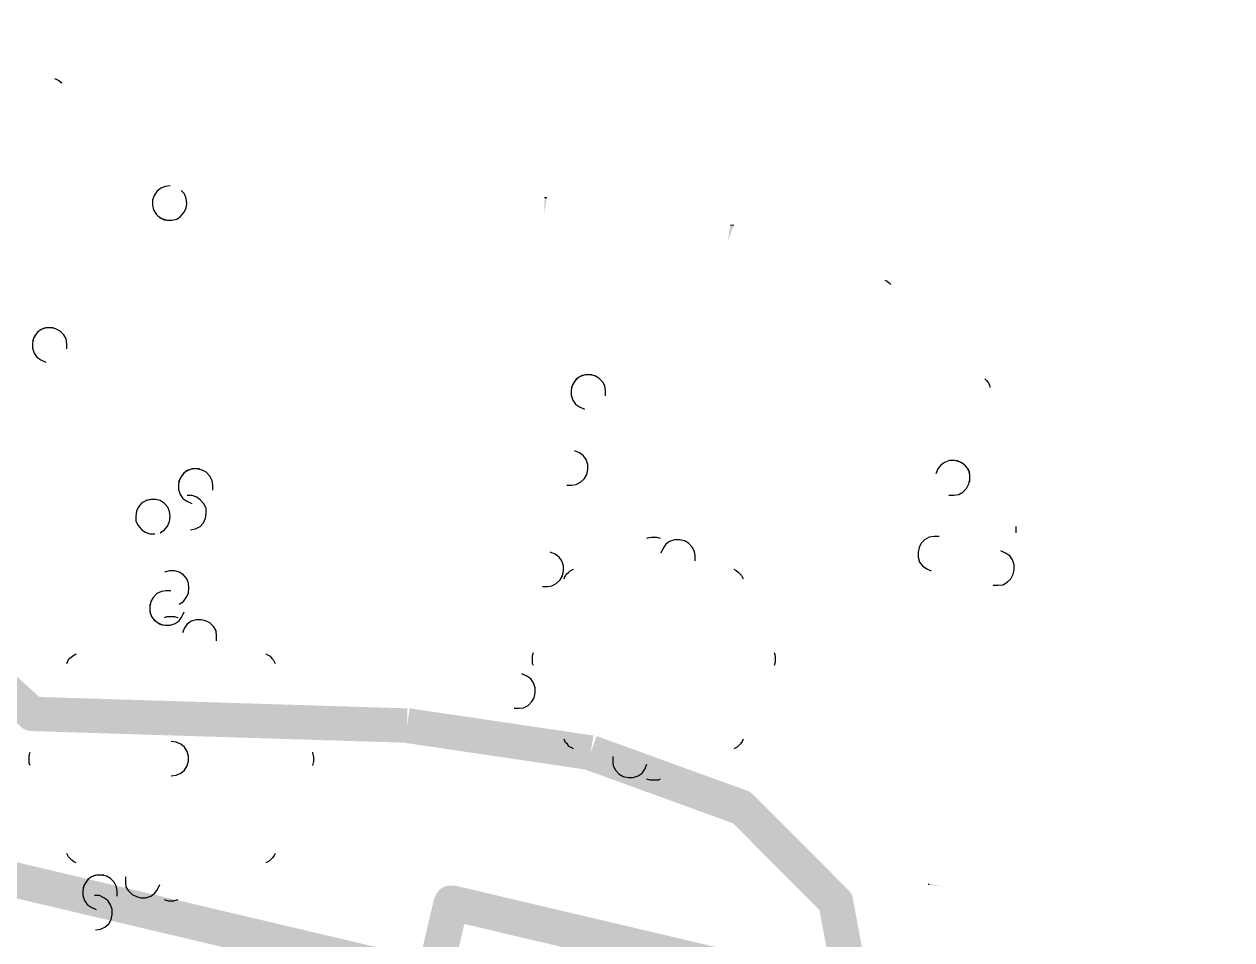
# Model space of a CAD drawing. Header units: millimetres. Extents: x -185079 to -2648, y 85916 to 249201.
# Drawn here: x -52794.72 to -52765.78, y 133894.03 to 133915.96 of the extents above; entities that cross this region are included whole.
import ezdxf

# ---------------------------------------------------------------- set-up
doc = ezdxf.new("R2010")
doc.units = ezdxf.units.MM
doc.linetypes.add('DASHDOT', pattern=[25.4, 12.7, -6.35, 0, -6.35])
doc.layers.get('0').update_dxf_attribs({"color": 255, "linetype": 'DASHDOT'})
doc.layers.add('1', color=4, linetype='Continuous')

msp = doc.modelspace()

# ---------------------------------------------------------------- hatches: boundary and pattern name
at = {"extrusion": (-0.004685415688226611, -0.01745240643729066, 0.9998367168639968)}
for points in [[(-85714.57953280701, 115651.3497566386), (-85714.5837086004, 115651.7748043808), (-85714.58788439378, 115652.199852123), (-85710.74948716976, 115652.2682152864), (-85710.74550129804, 115651.8438748557), (-85710.74132550464, 115651.4188271135)], [(-85710.93508236365, 115651.4767557018), (-85710.74550129804, 115651.8438748557), (-85710.55573031076, 115652.2102866981), (-85707.12327476343, 115650.4664902869), (-85707.31285582905, 115650.099371133), (-85707.50243689466, 115649.7322519791)], [(-85710.74550129804, 115651.8438748557), (-85710.74948716976, 115652.2682152864), (-85710.69172355713, 115652.2564264291), (-85710.6339599445, 115652.2446375719), (-85710.55573031076, 115652.2102866981)], [(-85707.31285582905, 115650.099371133), (-85707.4066702701, 115650.4995915132), (-85707.5185434661, 115650.455902675), (-85707.61014056264, 115650.3903591317), (-85707.67926767138, 115650.2891421203), (-85707.71951297382, 115650.1820306802), (-85707.72675056856, 115650.0564831249), (-85707.69579333856, 115649.9411913391), (-85707.64279148186, 115649.8454683412), (-85707.55088748886, 115649.7601910344), (-85707.45398630048, 115649.7043129238), (-85707.33756184198, 115649.6802178194), (-85707.21885146636, 115649.6984434412)], [(-85707.31285582905, 115650.099371133), (-85707.50243689466, 115649.7322519791), (-85707.3953254546, 115649.6920066766), (-85707.26977789935, 115649.6847690819), (-85707.15448611355, 115649.7157263119), (-85707.04603150736, 115649.7721467584), (-85706.97419312036, 115649.8604422399), (-85706.92121620967, 115649.9709722698), (-85706.89782841687, 115650.0872068066), (-85706.91263544881, 115650.193185574), (-85706.95632428706, 115650.30505877), (-85707.02547634182, 115650.4100947864), (-85707.12327476343, 115650.4664902869)], [(-85707.21885146636, 115649.6984434412), (-85707.31285582905, 115650.099371133), (-85707.4066702701, 115650.4995915132), (-85698.66710406929, 115652.5581130955), (-85698.5730997066, 115652.1571854037), (-85698.47980265546, 115651.7560677902)], [(-85698.53072908847, 115651.7423934309), (-85698.5730997066, 115652.1571854037), (-85698.6161776363, 115652.5717874548), (-85694.19729198485, 115653.084934015), (-85694.15421405515, 115652.6703319639), (-85694.11184343701, 115652.2555399912)], [(-85694.1923589879, 115652.2475701389), (-85694.15421405515, 115652.6703319639), (-85694.11677643398, 115653.0929038673), (-85690.28123051785, 115652.7623898165), (-85690.31866813904, 115652.3398179132), (-85690.35610576022, 115651.9172460098)], [(-85690.52510671428, 115651.981821856), (-85690.31866813904, 115652.3398179132), (-85690.11293687536, 115652.6976240486), (-85687.35139055269, 115651.1027860404), (-85687.55712181637, 115650.7449799049), (-85687.76356039161, 115650.3869838478)], [(-85690.31866813904, 115652.3398179132), (-85690.28123051785, 115652.7623898165), (-85690.22327698357, 115652.7498936477), (-85690.16138746956, 115652.7255631039), (-85690.11293687536, 115652.6976240486)], [(-85709.20923187594, 115646.0716231059), (-85708.78831003513, 115646.0883405859), (-85708.81926726513, 115646.2036323717), (-85708.86314602506, 115646.3162128793), (-85708.93870989834, 115646.3914698561), (-85709.05195120646, 115646.4573682967), (-85709.16837566494, 115646.4814634011), (-85709.27777302214, 115646.4793879774), (-85709.39306480795, 115646.4484307474), (-85709.4981008243, 115646.3792786926), (-85709.57064652289, 115646.2907932894), (-85709.61018451375, 115646.183871771), (-85709.63015371675, 115646.054905626)], [(-85709.20923187594, 115646.0716231059), (-85709.22684658914, 115646.4930623367), (-85709.34213837495, 115646.4621051067), (-85709.44057265113, 115646.4220247799), (-85709.52926854776, 115646.3428523951), (-85709.59516698837, 115646.229611087), (-85709.62197337099, 115646.1261081584), (-85709.61647935747, 115646.003979193), (-85709.58552212747, 115645.8886874072), (-85709.51618015105, 115645.7829440792), (-85709.4285919811, 115645.7109157706), (-85709.32148054104, 115645.6706704681), (-85709.19232447431, 115645.6499939536)], [(-85696.40312950693, 115646.8857121362), (-85696.3862221053, 115646.4640829838), (-85696.3686073921, 115646.0426437531), (-85709.19232447431, 115645.6499939536), (-85709.20923187594, 115646.0716231059), (-85709.22684658914, 115646.4930623367)], [(-85709.63015371675, 115646.054905626), (-85709.20923187594, 115646.0716231059), (-85708.78831003513, 115646.0883405859), (-85708.62984380117, 115641.101034927), (-85709.05076564196, 115641.084317447), (-85709.47168748277, 115641.067599967)], [(-85696.4482641797, 115648.3303022497), (-85696.02663502732, 115648.3472096514), (-85696.05759225732, 115648.4625014372), (-85696.10198840714, 115648.5741847115), (-85696.17703489053, 115648.6503389216), (-85696.2909835102, 115648.7160474405), (-85696.39377912722, 115648.7430437448), (-85696.51609801433, 115648.7382570428), (-85696.63138980012, 115648.7072998128), (-85696.73623589483, 115648.6374404465), (-85696.80897151506, 115648.5496623549), (-85696.84850950593, 115648.4427408365), (-85696.8691860205, 115648.3135847697)], [(-85696.4482641797, 115648.3303022497), (-85696.46517158132, 115648.7519314021), (-85696.58046336714, 115648.7209741721), (-85696.69214664148, 115648.6765780223), (-85696.76759353995, 115648.6017214606), (-85696.83330205889, 115648.4877728409), (-85696.86010844151, 115648.3842699123), (-85696.85532173957, 115648.2619510252), (-85696.82436450956, 115648.1466592394), (-85696.75450514324, 115648.0418131447), (-85696.66672705162, 115647.9690775244), (-85696.55980553322, 115647.9295395336), (-85696.43064946648, 115647.908863019)], [(-85687.49486924852, 115649.0304787223), (-85687.47796184689, 115648.6088495699), (-85687.46105444526, 115648.1872204176), (-85696.43064946648, 115647.908863019), (-85696.4482641797, 115648.3303022497), (-85696.46517158132, 115648.7519314021)], [(-85696.8691860205, 115648.3135847697), (-85696.4482641797, 115648.3303022497), (-85696.02663502732, 115648.3472096514), (-85695.34482773744, 115626.6379364387), (-85695.76574957825, 115626.6212189588), (-85696.18667141904, 115626.6045014788)], [(-85687.93392945781, 115650.5611469729), (-85687.55712181637, 115650.7449799049), (-85687.1810214865, 115650.9286229152), (-85685.71585303712, 115647.8724959941), (-85686.091953367, 115647.6888529837), (-85686.46805369687, 115647.5052099734)], [(-85687.55712181637, 115650.7449799049), (-85687.35139055269, 115651.1027860404), (-85687.30275003683, 115651.0741396735), (-85687.25088085282, 115651.03346901), (-85687.21084604382, 115650.9888623667), (-85687.1810214865, 115650.9286229152)], [(-85696.3862221053, 115646.4640829838), (-85696.3686073921, 115646.0426437531), (-85696.25402291786, 115646.0734110615), (-85696.1548813301, 115646.1136813099), (-85696.06618543348, 115646.1928536947), (-85696.00047691453, 115646.3068023143), (-85695.97367053191, 115646.4103052429), (-85695.97916454542, 115646.5324342084), (-85696.01012177543, 115646.6477259942), (-85696.07927383018, 115646.7527620105), (-85696.1670519218, 115646.8254976308), (-85696.2739734402, 115646.8650356216), (-85696.40312950693, 115646.8857121362)], [(-85687.47796184689, 115648.6088495699), (-85687.05704000608, 115648.6255670499), (-85687.08799723609, 115648.7408588357), (-85687.13168607435, 115648.8527320317), (-85687.20673255772, 115648.9288862418), (-85687.32068117741, 115648.9945947607), (-85687.42418410598, 115649.0214011433), (-85687.5465029931, 115649.0166144414), (-85687.6617947789, 115648.9856572114), (-85687.7666408736, 115648.9157978451), (-85687.83866918227, 115648.8282096751), (-85687.8789144847, 115648.721098235), (-85687.8988836877, 115648.59213209)], [(-85687.47796184689, 115648.6088495699), (-85687.46105444526, 115648.1872204176), (-85687.34576265945, 115648.2181776476), (-85687.23388946344, 115648.2618664858), (-85687.15792517507, 115648.3376202808), (-85687.09273404603, 115648.4506716672), (-85687.06863894165, 115648.5670961257), (-85687.07071436536, 115648.6764934829), (-85687.10186151702, 115648.7924925803), (-85687.17101357177, 115648.8975285966), (-85687.2593090533, 115648.9693669837), (-85687.36571318179, 115649.0098022077), (-85687.49486924852, 115649.0304787223)], [(-85704.95206922274, 115643.7105820185), (-85704.53114738193, 115643.7272994985), (-85704.56210461193, 115643.8425912843), (-85704.60237486038, 115643.941732872), (-85704.68154724514, 115644.0304287687), (-85704.79478855325, 115644.0963272093), (-85704.89829148183, 115644.1231335919), (-85705.02061036893, 115644.11834689), (-85705.13590215474, 115644.08738966), (-85705.24074824945, 115644.0175302936), (-85705.3127765581, 115643.9299421237), (-85705.35302186054, 115643.8228306836), (-85705.37299106353, 115643.6938645385)], [(-85704.95206922274, 115643.7105820185), (-85704.96897662437, 115644.1322111709), (-85705.08426841018, 115644.1012539409), (-85705.18340999792, 115644.0609836924), (-85705.27210589456, 115643.9818113077), (-85705.33781441349, 115643.867862688), (-85705.36462079613, 115643.7643597594), (-85705.35912678261, 115643.642230794), (-85705.32816955261, 115643.5269390082), (-85705.25901749785, 115643.4219029918), (-85705.17053209466, 115643.3493572932), (-85705.06431788784, 115643.3096293807), (-85704.9351618211, 115643.2889528661)], [(-85696.33617938159, 115644.3883820219), (-85696.3194619016, 115643.9674601811), (-85696.30255449997, 115643.5458310288), (-85704.9351618211, 115643.2889528661), (-85704.95206922274, 115643.7105820185), (-85704.96897662437, 115644.1322111709)], [(-85705.37299106353, 115643.6938645385), (-85704.95206922274, 115643.7105820185), (-85704.53114738193, 115643.7272994985), (-85704.4395099243, 115640.7285319926), (-85704.8604317651, 115640.7118145126), (-85705.2813536059, 115640.6950970326)], [(-85687.8988836877, 115648.59213209), (-85687.47796184689, 115648.6088495699), (-85687.05704000608, 115648.6255670499), (-85686.37452540464, 115626.9164837589), (-85686.79544724544, 115626.899766279), (-85687.21636908624, 115626.883048799)], [(-85705.60307155168, 115642.3535781838), (-85705.74870965895, 115642.7406415947), (-85705.89364045464, 115643.1278949272), (-85705.0859620994, 115643.4410713646), (-85704.94032399214, 115643.0540079537), (-85704.79539319644, 115642.6667546211)], [(-85704.94032399214, 115643.0540079537), (-85704.79539319644, 115642.6667546211), (-85704.68693859027, 115642.7231750676), (-85704.59824269364, 115642.8023474524), (-85704.54597309451, 115642.9126875606), (-85704.52187799013, 115643.0291120191), (-85704.5401036119, 115643.1478223947), (-85704.5710608419, 115643.2631141805), (-85704.65023322665, 115643.3518100772), (-85704.75074292652, 115643.4211271076), (-85704.85766444492, 115643.4606650984), (-85704.97067031359, 115643.4720285946), (-85705.0859620994, 115643.4410713646)], [(-85711.65009529839, 115637.3220443102), (-85711.91602238687, 115637.6487512949), (-85712.18284670856, 115637.9759756694), (-85706.01482666907, 115643.0680558909), (-85705.74870965895, 115642.7406415947), (-85705.48207525891, 115642.4141245317)], [(-85705.74870965895, 115642.7406415947), (-85705.89364045464, 115643.1278949272), (-85706.00209506082, 115643.0714744807), (-85706.09079095745, 115642.992302096), (-85706.14306055657, 115642.8819619877), (-85706.16715566095, 115642.7655375293), (-85706.14893003918, 115642.6468271536), (-85706.11797280918, 115642.5315353678), (-85706.03880042443, 115642.4428394712), (-85705.93829072456, 115642.3735224408), (-85705.83136920616, 115642.3339844499), (-85705.7183633375, 115642.3226209538), (-85705.60307155168, 115642.3535781838)], [(-85705.74870965895, 115642.7406415947), (-85705.48207525891, 115642.4141245317), (-85705.397315342, 115642.5051312915), (-85705.35707003956, 115642.6122427315), (-85705.33368224675, 115642.7284772683), (-85705.35190786852, 115642.847187644), (-85705.39559670677, 115642.95906084), (-85705.4613301717, 115643.0513652481), (-85705.56254718314, 115643.1204923568), (-85705.68168291988, 115643.1575089911), (-85705.79108027708, 115643.1554335674), (-85705.90637206289, 115643.1244763374), (-85706.01482666907, 115643.0680558909)], [(-85686.50603802816, 115647.6466722873), (-85686.091953367, 115647.6888529837), (-85685.67805862748, 115647.7317409918), (-85684.6900831706, 115639.1468137481), (-85685.10397791011, 115639.10392574), (-85685.51806257128, 115639.0617450436)], [(-85686.091953367, 115647.6888529837), (-85685.71585303712, 115647.8724959941), (-85685.69857016638, 115647.8081306413), (-85685.67805862748, 115647.7317409918)], [(-85695.18530573581, 115643.4742549184), (-85695.43869113768, 115643.8050878044), (-85695.69207653956, 115644.1359206904), (-85694.18215815171, 115645.310276049), (-85693.92896267149, 115644.9801504745), (-85693.67557726962, 115644.6493175885)], [(-85693.92896267149, 115644.9801504745), (-85694.18215815171, 115645.310276049), (-85694.13484023018, 115645.3373893281), (-85694.08662507543, 115645.3639852172), (-85694.0229670342, 115645.3810781663), (-85693.97133328962, 115645.3949424473), (-85693.8751849306, 115645.3927020479)], [(-85693.98255049073, 115644.5668915896), (-85693.92896267149, 115644.9801504745), (-85693.8751849306, 115645.3927020479), (-85691.97939811181, 115645.1328194654), (-85692.03369324263, 115644.7193706588), (-85692.08728106187, 115644.3061117738)], [(-85693.34795247995, 115645.0671526819), (-85692.92703063914, 115645.0838701619), (-85692.95798786914, 115645.1991619477), (-85692.9982581176, 115645.2983035355), (-85693.07743050235, 115645.3869994321), (-85693.19137912204, 115645.452707951), (-85693.2943646607, 115645.4804115669), (-85693.41649362615, 115645.4749175534), (-85693.53178541196, 115645.4439603234), (-85693.63682142831, 115645.3748082686), (-85693.7093671269, 115645.2863228654), (-85693.74890511777, 115645.179401347), (-85693.76887432075, 115645.0504352019)], [(-85687.4159197725, 115646.742630304), (-85687.4335344857, 115647.1640695347), (-85687.54811895995, 115647.1333022264), (-85687.65999215594, 115647.0896133881), (-85687.74526946276, 115646.9977093951), (-85687.80166496326, 115646.8999109735), (-85687.82505275607, 115646.7836764367), (-85687.82297733237, 115646.6742790795), (-85687.79202010237, 115646.5589872937), (-85687.72286804761, 115646.4539512773), (-85687.63438264442, 115646.3814055787), (-85687.51543682934, 115646.345096256), (-85687.39901237086, 115646.3210011516)], [(-85685.90965352277, 115647.2160869049), (-85685.89274612113, 115646.7944577525), (-85685.8758387195, 115646.3728286002), (-85687.39901237086, 115646.3210011516), (-85687.4159197725, 115646.742630304), (-85687.4335344857, 115647.1640695347)], [(-85696.3194619016, 115643.9674601811), (-85696.30255449997, 115643.5458310288), (-85696.18726271416, 115643.5767882588), (-85696.08812112642, 115643.6170585072), (-85695.99923530812, 115643.6955235804), (-85695.93423410076, 115643.8092822784), (-85695.90672040657, 115643.9129751287), (-85695.91221442007, 115644.0351040941), (-85695.94317165008, 115644.1503958799), (-85696.01232370484, 115644.2554318963), (-85696.10080910803, 115644.3279775949), (-85696.20792054807, 115644.3682228973), (-85696.33617938159, 115644.3883820219)], [(-85693.76887432075, 115645.0504352019), (-85693.34795247995, 115645.0671526819), (-85692.92703063914, 115645.0838701619), (-85692.7778774236, 115640.0804143049), (-85693.19879926441, 115640.0636968249), (-85693.61972110522, 115640.0469793449)], [(-85685.89274612113, 115646.7944577525), (-85685.8758387195, 115646.3728286002), (-85685.76054693368, 115646.4037858302), (-85685.6486737377, 115646.4474746684), (-85685.56339643087, 115646.5393786614), (-85685.50751832027, 115646.6362798498), (-85685.4834232159, 115646.7527043083), (-85685.4854986396, 115646.8621016655), (-85685.5164558696, 115646.9773934513), (-85685.58579784601, 115647.0831367793), (-85685.67409332754, 115647.1549751663), (-85685.79393637585, 115647.1918018789), (-85685.90965352277, 115647.2160869049)], [(-85695.43869113768, 115643.8050878044), (-85695.85124271107, 115643.8588655453), (-85695.8396437755, 115643.9173364695), (-85695.82785491827, 115643.9751000821), (-85695.7866668648, 115644.0278664994), (-85695.75872780952, 115644.0763170936), (-85695.69207653956, 115644.1359206904)], [(-85692.03369324263, 115644.7193706588), (-85691.97939811181, 115645.1328194654), (-85691.92144457753, 115645.1203232966), (-85691.86026237508, 115645.0958028311), (-85691.8111044693, 115645.0680536975), (-85691.76246395346, 115645.0394073306), (-85691.70356766816, 115644.972566139)], [(-85710.31156971569, 115636.1693887287), (-85710.57768672581, 115636.4968030249), (-85710.84380373593, 115636.8242173211), (-85705.13579322101, 115641.5311632604), (-85704.86896889932, 115641.2039388858), (-85704.60304181086, 115640.8772319012)], [(-85704.86896889932, 115641.2039388858), (-85704.60304181086, 115640.8772319012), (-85704.51757458238, 115640.9684285826), (-85704.4780365915, 115641.075350101), (-85704.45394148713, 115641.1917745595), (-85704.47216710889, 115641.3104849351), (-85704.51585594715, 115641.4223581311), (-85704.58229672366, 115641.5144726176), (-85704.68280642352, 115641.583789648), (-85704.80264947182, 115641.6206163606), (-85704.91204682902, 115641.6185409369), (-85705.02733861483, 115641.5875837069), (-85705.13579322101, 115641.5311632604)], [(-85695.2727207736, 115641.8568198998), (-85695.68546226865, 115641.9113049523), (-85696.09730653047, 115641.9652726149), (-85695.85124271107, 115643.8588655453), (-85695.43869113768, 115643.8050878044), (-85695.02594964263, 115643.7506027519)], [(-85692.36292158387, 115644.4656577886), (-85692.03369324263, 115644.7193706588), (-85691.70356766816, 115644.972566139), (-85690.52864254465, 115643.4605258164), (-85690.85876811911, 115643.2073303362), (-85691.18870377194, 115642.9534275444)], [(-85704.8604317651, 115640.7118145126), (-85704.8780464783, 115641.1332537433), (-85704.99263095255, 115641.1024864349), (-85705.09177254028, 115641.0622161865), (-85705.18046843693, 115640.9830438018), (-85705.24617695586, 115640.8690951821), (-85705.2729833385, 115640.7655922535), (-85705.26748932498, 115640.643463288), (-85705.23653209498, 115640.5281715022), (-85705.16738004022, 115640.4231354859), (-85705.0796019486, 115640.3503998656), (-85704.9726804302, 115640.3108618748), (-85704.84352436346, 115640.2901853602)], [(-85696.2318103157, 115641.3930331058), (-85696.21509283573, 115640.972111265), (-85696.19818543408, 115640.5504821127), (-85704.84352436346, 115640.2901853602), (-85704.8604317651, 115640.7118145126), (-85704.8780464783, 115641.1332537433)], [(-85704.8604317651, 115640.7118145126), (-85705.2813536059, 115640.6950970326), (-85705.2503963759, 115640.5798052468), (-85705.21012612745, 115640.4806636591), (-85705.13166105427, 115640.3917778407), (-85705.01771243458, 115640.3260693218), (-85704.91401958434, 115640.2985556276), (-85704.79259793047, 115640.3038597195), (-85704.67730614466, 115640.3348169495), (-85704.5722701283, 115640.4039690042), (-85704.49972442973, 115640.4924544074), (-85704.46018643885, 115640.5993759258), (-85704.4395099243, 115640.7285319926)], [(-85706.1675094496, 115638.4233719752), (-85706.42070492981, 115638.7534975497), (-85706.67479764327, 115639.0841405141), (-85704.85356963947, 115640.4800982683), (-85704.59947692603, 115640.1494553039), (-85704.3462814458, 115639.8193297294)], [(-85704.59947692603, 115640.1494553039), (-85704.85356963947, 115640.4800982683), (-85704.80877307453, 115640.5194257657), (-85704.74511503329, 115640.5365187148), (-85704.69348128872, 115640.5503829957), (-85704.62982324748, 115640.5674759448), (-85704.54588910678, 115640.5627141889)], [(-85704.65396197849, 115639.7367138089), (-85704.59947692603, 115640.1494553039), (-85704.54588910678, 115640.5627141889), (-85702.2831001089, 115640.2633640792), (-85702.33739523971, 115639.8499152726), (-85702.39117298061, 115639.4373636992)], [(-85703.92611680856, 115640.2483633433), (-85703.50519496777, 115640.2650808233), (-85703.53615219778, 115640.3803726091), (-85703.57984103603, 115640.4922458051), (-85703.65559483097, 115640.5682100935), (-85703.76954345066, 115640.6339186125), (-85703.88507067593, 115640.6574963269), (-85703.99446803311, 115640.6554209032), (-85704.10975981892, 115640.6244636732), (-85704.21479583529, 115640.5553116185), (-85704.28734153385, 115640.4668262153), (-85704.32687952473, 115640.3599046969), (-85704.34755603928, 115640.2307486301)], [(-85704.34755603928, 115640.2307486301), (-85703.92611680856, 115640.2483633433), (-85703.50519496777, 115640.2650808233), (-85703.30989575582, 115634.2707744796), (-85703.73081759662, 115634.2540569996), (-85704.15154951577, 115634.2366322081)], [(-85706.42070492981, 115638.7534975497), (-85706.83344642486, 115638.8079826022), (-85706.82165756763, 115638.8657462148), (-85706.81005863207, 115638.924217139), (-85706.76868065694, 115638.9762762447), (-85706.74074160165, 115639.0247268389), (-85706.67479764327, 115639.0841405141)], [(-85702.33739523971, 115639.8499152726), (-85702.2831001089, 115640.2633640792), (-85702.22514657462, 115640.2508679105), (-85702.16738296198, 115640.2390790532), (-85702.1148064664, 115640.1985983113), (-85702.06616595054, 115640.1699519445), (-85702.0074595869, 115640.1038180644)], [(-85695.68546226865, 115641.9113049523), (-85696.0146906099, 115641.6575920822), (-85696.05472541889, 115641.7021987255), (-85696.07181836797, 115641.7658567667), (-85696.0856826489, 115641.8174905113), (-85696.10277559799, 115641.8811485525), (-85696.09730653047, 115641.9652726149)], [(-85694.19314317891, 115640.6490415202), (-85694.52307883174, 115640.3951387284), (-85694.8532044062, 115640.1419432481), (-85696.0146906099, 115641.6575920822), (-85695.68546226865, 115641.9113049523), (-85695.35533669418, 115642.1645004325)], [(-85691.2713196925, 115643.2611080771), (-85690.85876811911, 115643.2073303362), (-85690.44602662408, 115643.1528452837), (-85690.70552936329, 115641.2556438418), (-85691.11808093668, 115641.3094215827), (-85691.53011512016, 115641.3640965568)], [(-85690.85876811911, 115643.2073303362), (-85690.52864254465, 115643.4605258164), (-85690.50223657713, 115643.4130179732), (-85690.47564068796, 115643.3648028185), (-85690.45835781722, 115643.3004374657), (-85690.44468345794, 115643.2495110327), (-85690.44602662408, 115643.1528452837)], [(-85706.30261787803, 115636.4215598781), (-85706.71535937308, 115636.4760449305), (-85707.12791094647, 115636.5298226714), (-85706.83344642486, 115638.8079826022), (-85706.42070492981, 115638.7534975497), (-85706.008860668, 115638.6995298871)], [(-85702.66752081418, 115639.5967197924), (-85702.33739523971, 115639.8499152726), (-85702.0074595869, 115640.1038180644), (-85700.5987178494, 115638.2829894825), (-85700.92884342387, 115638.0297940023), (-85701.25877907668, 115637.7758912105)], [(-85696.21509283573, 115640.972111265), (-85696.19818543408, 115640.5504821127), (-85696.08289364827, 115640.5814393427), (-85695.98375206054, 115640.6217095911), (-85695.89486624223, 115640.7001746643), (-85695.82986503487, 115640.8139333623), (-85695.80235134068, 115640.9176262126), (-85695.80784535418, 115641.039755178), (-85695.8388025842, 115641.1550469638), (-85695.90795463895, 115641.2600829802), (-85695.99644004214, 115641.3326286787), (-85696.1035514822, 115641.3728739812), (-85696.2318103157, 115641.3930331058)], [(-85692.57764017345, 115640.5603494058), (-85692.63141791434, 115640.1477978324), (-85692.68500573358, 115639.7345389475), (-85694.57685657263, 115639.982587155), (-85694.52307883174, 115640.3951387284), (-85694.4694910125, 115640.8083976133)], [(-85691.37146633856, 115641.6402544688), (-85691.11808093668, 115641.3094215827), (-85690.8641781449, 115640.9794859299), (-85692.37803251247, 115639.8169649464), (-85692.63141791434, 115640.1477978324), (-85692.88461339456, 115640.4779234069)], [(-85694.52307883174, 115640.3951387284), (-85694.57685657263, 115639.982587155), (-85694.63532749684, 115639.9941860906), (-85694.69309110947, 115640.0059749478), (-85694.74515021514, 115640.0473529229), (-85694.79430812091, 115640.0751020565), (-85694.8532044062, 115640.1419432481)], [(-85691.11808093668, 115641.3094215827), (-85690.70552936329, 115641.2556438418), (-85690.71712829887, 115641.1971729176), (-85690.74164876435, 115641.1359907152), (-85690.76939789798, 115641.0868328094), (-85690.79804426485, 115641.0381922935), (-85690.8641781449, 115640.9794859299)], [(-85703.8217477427, 115637.2530144272), (-85703.71501177174, 115636.8555053252), (-85703.60384588731, 115636.8990042418), (-85703.51496006902, 115636.977469315), (-85703.44241437045, 115637.0659547182), (-85703.40629496939, 115637.1856078449), (-85703.41108167134, 115637.307926732), (-85703.43862031153, 115637.4104869095), (-85703.4957480696, 115637.518751594), (-85703.58694475103, 115637.6042188225), (-85703.69405619109, 115637.644464125), (-85703.81029072792, 115637.6678519178), (-85703.92829379198, 115637.6498162177)], [(-85706.71535937308, 115636.4760449305), (-85707.04529502589, 115636.2221421387), (-85707.08462252331, 115636.2669387037), (-85707.1017154724, 115636.3305967449), (-85707.11557975331, 115636.3822304895), (-85707.1326727024, 115636.4458885307), (-85707.12791094647, 115636.5298226714)], [(-85704.99334957074, 115634.9175349256), (-85705.32276783364, 115634.664529367), (-85705.65289340811, 115634.4113338868), (-85707.04529502589, 115636.2221421387), (-85706.71535937308, 115636.4760449305), (-85706.3852337986, 115636.7292404107)], [(-85701.34139499726, 115638.0835717432), (-85700.92884342387, 115638.0297940023), (-85700.51610192882, 115637.9753089498), (-85700.82690657015, 115635.7071693491), (-85701.23945814354, 115635.76094709), (-85701.65200971693, 115635.8147248309)], [(-85700.92884342387, 115638.0297940023), (-85700.5987178494, 115638.2829894825), (-85700.57212196023, 115638.2347743277), (-85700.54229740289, 115638.1745348763), (-85700.52843312197, 115638.1229011318), (-85700.5147587627, 115638.0719746988), (-85700.51610192882, 115637.9753089498)], [(-85693.19879926441, 115640.0636968249), (-85693.61972110522, 115640.0469793449), (-85693.58876387522, 115639.9316875591), (-85693.54849362677, 115639.8325459714), (-85693.47002855358, 115639.7436601531), (-85693.35607993389, 115639.6779516341), (-85693.25257700532, 115639.6511452515), (-85693.13025811821, 115639.6559319535), (-85693.0149663324, 115639.6868891835), (-85692.91082754926, 115639.7565586282), (-85692.83809192904, 115639.8443367198), (-85692.79784662659, 115639.9514481598), (-85692.7778774236, 115640.0804143049)], [(-85692.63141791434, 115640.1477978324), (-85692.37803251247, 115639.8169649464), (-85692.42212176583, 115639.7778273706), (-85692.48577980707, 115639.7607344215), (-85692.53741355165, 115639.7468701406), (-85692.60107159289, 115639.7297771915), (-85692.68500573358, 115639.7345389475)], [(-85702.9900508968, 115634.7684178124), (-85703.0438286377, 115634.355866239), (-85703.0981237685, 115633.9424174324), (-85705.37706296446, 115634.2510805604), (-85705.32276783364, 115634.664529367), (-85705.2691800144, 115635.077788252)], [(-85701.4928435454, 115636.091779976), (-85701.23945814354, 115635.76094709), (-85700.9853654301, 115635.4303041256), (-85702.79044323582, 115634.025033353), (-85703.0438286377, 115634.355866239), (-85703.29773142948, 115634.6858018918)], [(-85705.32276783364, 115634.664529367), (-85705.37706296446, 115634.2510805604), (-85705.43501649874, 115634.2635767292), (-85705.49619870119, 115634.2880971947), (-85705.54535660695, 115634.3158463283), (-85705.5939971228, 115634.3444926952), (-85705.65289340811, 115634.4113338868)], [(-85701.23945814354, 115635.76094709), (-85700.82690657015, 115635.7071693491), (-85700.83850550572, 115635.6486984249), (-85700.86302597121, 115635.5875162224), (-85700.89148241641, 115635.538168395), (-85700.91942147171, 115635.4897178008), (-85700.9853654301, 115635.4303041256)], [(-85704.64374246166, 115633.7200104242), (-85704.22282062087, 115633.7367279042), (-85704.25377785087, 115633.85201969), (-85704.29404809931, 115633.9511612778), (-85704.37322048406, 115634.0398571744), (-85704.48646179218, 115634.105755615), (-85704.58996472077, 115634.1325619976), (-85704.71228360786, 115634.1277752957), (-85704.82757539368, 115634.0968180657), (-85704.93242148838, 115634.0269586993), (-85705.00515710861, 115633.9391806077), (-85705.04469509948, 115633.8322590893), (-85705.06466430247, 115633.7032929443)], [(-85704.64374246166, 115633.7200104242), (-85704.66135717487, 115634.1414496549), (-85704.77664896069, 115634.1104924249), (-85704.87508323685, 115634.0704120982), (-85704.9637791335, 115633.9912397134), (-85705.02948765243, 115633.8772910937), (-85705.05629403505, 115633.7737881651), (-85705.05080002155, 115633.6516591997), (-85705.01984279153, 115633.5363674139), (-85704.95069073678, 115633.4313313975), (-85704.86291264516, 115633.3585957773), (-85704.75599112676, 115633.3190577864), (-85704.62683506003, 115633.2983812718)], [(-85696.01582832384, 115634.4010390958), (-85695.99840353229, 115633.9803071767), (-85695.98149613065, 115633.5586780243), (-85704.62683506003, 115633.2983812718), (-85704.64374246166, 115633.7200104242), (-85704.66135717487, 115634.1414496549)], [(-85703.73081759662, 115634.2540569996), (-85704.15154951577, 115634.2366322081), (-85704.12059228576, 115634.1213404223), (-85704.07690344751, 115634.0094672263), (-85704.00114965257, 115633.9335029379), (-85703.88790834445, 115633.8676044973), (-85703.77167380761, 115633.8442167045), (-85703.66227645043, 115633.8462921282), (-85703.54698466462, 115633.8772493582), (-85703.44194864825, 115633.946401413), (-85703.36940294968, 115634.0348868162), (-85703.32986495881, 115634.1418083345), (-85703.30989575582, 115634.2707744796)], [(-85708.1099162938, 115631.7034043023), (-85708.22938387301, 115632.0974948145), (-85708.34955876377, 115632.491395405), (-85704.75106439517, 115633.6085376433), (-85704.63159681596, 115633.2144471311), (-85704.51231915843, 115632.8210639305)], [(-85705.06466430247, 115633.7032929443), (-85704.64374246166, 115633.7200104242), (-85704.22282062087, 115633.7367279042), (-85704.13118316323, 115630.7379603983), (-85704.55210500403, 115630.7212429183), (-85704.9737341564, 115630.7043355167)], [(-85704.63159681596, 115633.2144471311), (-85704.51231915843, 115632.8210639305), (-85704.40044596244, 115632.8647527688), (-85704.31156014414, 115632.943217842), (-85704.24314034695, 115633.0442449318), (-85704.21904524259, 115633.1606693903), (-85704.22453925609, 115633.2827983557), (-85704.25549648609, 115633.3980901415), (-85704.32122995103, 115633.4903945496), (-85704.41313394404, 115633.5756718564), (-85704.52024538409, 115633.6159171589), (-85704.63577260936, 115633.6394948733), (-85704.75106439517, 115633.6085376433)], [(-85703.0438286377, 115634.355866239), (-85702.79044323582, 115634.025033353), (-85702.83865839057, 115633.9984374638), (-85702.88616623376, 115633.9720314963), (-85702.95053158657, 115633.9547486255), (-85703.00145801957, 115633.9410742663), (-85703.0981237685, 115633.9424174324)], [(-85685.51122539166, 115639.0362818271), (-85685.10397791011, 115639.10392574), (-85684.69692035024, 115639.1722769646), (-85683.35580699518, 115630.5995159384), (-85683.76286455507, 115630.5311647138), (-85684.1701120366, 115630.4635208008)]]:
    msp.add_hatch(color=7, dxfattribs=at).paths.add_polyline_path(points, flags=16)

# ---------------------------------------------------------------- linework, layer by layer
for p, q in [((-52782.2515886944, 133911.8088515866, 1388.807047922981), (-52782.19885892463, 133911.8088515866, 1388.807295024219)), ((-52777.79806703488, 133911.1586096688, 1388.816567791434), (-52777.71823894418, 133911.1454290894, 1388.816711809909)), ((-52773.0510960386, 133895.3668110206, 1388.563163058708), (-52773.05109388235, 133895.3404498618, 1388.562702928022))]:
    msp.add_line(p, q, dxfattribs=at)
at = {"extrusion": (-0.004685415688226611, -0.01745240643729066, 0.9998367168639968), "elevation": -701.1962460241821}
for points in [[(-85710.74948716976, 115652.2682152864), (-85710.69172355713, 115652.2564264291), (-85710.6339599445, 115652.2446375719), (-85710.55573031076, 115652.2102866981)], [(-85707.4066702701, 115650.4995915132), (-85707.5185434661, 115650.455902675), (-85707.61014056264, 115650.3903591317), (-85707.67926767138, 115650.2891421203), (-85707.71951297382, 115650.1820306802), (-85707.72675056856, 115650.0564831249), (-85707.69579333856, 115649.9411913391), (-85707.64279148186, 115649.8454683412), (-85707.55088748886, 115649.7601910344), (-85707.45398630048, 115649.7043129238), (-85707.33756184198, 115649.6802178194), (-85707.21885146636, 115649.6984434412)], [(-85707.50243689466, 115649.7322519791), (-85707.3953254546, 115649.6920066766), (-85707.26977789935, 115649.6847690819), (-85707.15448611355, 115649.7157263119), (-85707.04603150736, 115649.7721467584), (-85706.97419312036, 115649.8604422399), (-85706.92121620967, 115649.9709722698), (-85706.89782841687, 115650.0872068066), (-85706.91263544881, 115650.193185574), (-85706.95632428706, 115650.30505877), (-85707.02547634182, 115650.4100947864), (-85707.12327476343, 115650.4664902869)], [(-85690.28123051785, 115652.7623898165), (-85690.22327698357, 115652.7498936477), (-85690.16138746956, 115652.7255631039), (-85690.11293687536, 115652.6976240486)], [(-85708.78831003513, 115646.0883405859), (-85708.81926726513, 115646.2036323717), (-85708.86314602506, 115646.3162128793), (-85708.93870989834, 115646.3914698561), (-85709.05195120646, 115646.4573682967), (-85709.16837566494, 115646.4814634011), (-85709.27777302214, 115646.4793879774), (-85709.39306480795, 115646.4484307474), (-85709.4981008243, 115646.3792786926), (-85709.57064652289, 115646.2907932894), (-85709.61018451375, 115646.183871771), (-85709.63015371675, 115646.054905626)], [(-85709.22684658914, 115646.4930623367), (-85709.34213837495, 115646.4621051067), (-85709.44057265113, 115646.4220247799), (-85709.52926854776, 115646.3428523951), (-85709.59516698837, 115646.229611087), (-85709.62197337099, 115646.1261081584), (-85709.61647935747, 115646.003979193), (-85709.58552212747, 115645.8886874072), (-85709.51618015105, 115645.7829440792), (-85709.4285919811, 115645.7109157706), (-85709.32148054104, 115645.6706704681), (-85709.19232447431, 115645.6499939536)], [(-85696.02663502732, 115648.3472096514), (-85696.05759225732, 115648.4625014372), (-85696.10198840714, 115648.5741847115), (-85696.17703489053, 115648.6503389216), (-85696.2909835102, 115648.7160474405), (-85696.39377912722, 115648.7430437448), (-85696.51609801433, 115648.7382570428), (-85696.63138980012, 115648.7072998128), (-85696.73623589483, 115648.6374404465), (-85696.80897151506, 115648.5496623549), (-85696.84850950593, 115648.4427408365), (-85696.8691860205, 115648.3135847697)], [(-85696.46517158132, 115648.7519314021), (-85696.58046336714, 115648.7209741721), (-85696.69214664148, 115648.6765780223), (-85696.76759353995, 115648.6017214606), (-85696.83330205889, 115648.4877728409), (-85696.86010844151, 115648.3842699123), (-85696.85532173957, 115648.2619510252), (-85696.82436450956, 115648.1466592394), (-85696.75450514324, 115648.0418131447), (-85696.66672705162, 115647.9690775244), (-85696.55980553322, 115647.9295395336), (-85696.43064946648, 115647.908863019)], [(-85687.35139055269, 115651.1027860404), (-85687.30275003683, 115651.0741396735), (-85687.25088085282, 115651.03346901), (-85687.21084604382, 115650.9888623667), (-85687.1810214865, 115650.9286229152)], [(-85696.3686073921, 115646.0426437531), (-85696.25402291786, 115646.0734110615), (-85696.1548813301, 115646.1136813099), (-85696.06618543348, 115646.1928536947), (-85696.00047691453, 115646.3068023143), (-85695.97367053191, 115646.4103052429), (-85695.97916454542, 115646.5324342084), (-85696.01012177543, 115646.6477259942), (-85696.07927383018, 115646.7527620105), (-85696.1670519218, 115646.8254976308), (-85696.2739734402, 115646.8650356216), (-85696.40312950693, 115646.8857121362)], [(-85687.05704000608, 115648.6255670499), (-85687.08799723609, 115648.7408588357), (-85687.13168607435, 115648.8527320317), (-85687.20673255772, 115648.9288862418), (-85687.32068117741, 115648.9945947607), (-85687.42418410598, 115649.0214011433), (-85687.5465029931, 115649.0166144414), (-85687.6617947789, 115648.9856572114), (-85687.7666408736, 115648.9157978451), (-85687.83866918227, 115648.8282096751), (-85687.8789144847, 115648.721098235), (-85687.8988836877, 115648.59213209)], [(-85687.46105444526, 115648.1872204176), (-85687.34576265945, 115648.2181776476), (-85687.23388946344, 115648.2618664858), (-85687.15792517507, 115648.3376202808), (-85687.09273404603, 115648.4506716672), (-85687.06863894165, 115648.5670961257), (-85687.07071436536, 115648.6764934829), (-85687.10186151702, 115648.7924925803), (-85687.17101357177, 115648.8975285966), (-85687.2593090533, 115648.9693669837), (-85687.36571318179, 115649.0098022077), (-85687.49486924852, 115649.0304787223)], [(-85704.53114738193, 115643.7272994985), (-85704.56210461193, 115643.8425912843), (-85704.60237486038, 115643.941732872), (-85704.68154724514, 115644.0304287687), (-85704.79478855325, 115644.0963272093), (-85704.89829148183, 115644.1231335919), (-85705.02061036893, 115644.11834689), (-85705.13590215474, 115644.08738966), (-85705.24074824945, 115644.0175302936), (-85705.3127765581, 115643.9299421237), (-85705.35302186054, 115643.8228306836), (-85705.37299106353, 115643.6938645385)], [(-85704.96897662437, 115644.1322111709), (-85705.08426841018, 115644.1012539409), (-85705.18340999792, 115644.0609836924), (-85705.27210589456, 115643.9818113077), (-85705.33781441349, 115643.867862688), (-85705.36462079613, 115643.7643597594), (-85705.35912678261, 115643.642230794), (-85705.32816955261, 115643.5269390082), (-85705.25901749785, 115643.4219029918), (-85705.17053209466, 115643.3493572932), (-85705.06431788784, 115643.3096293807), (-85704.9351618211, 115643.2889528661)], [(-85704.79539319644, 115642.6667546211), (-85704.68693859027, 115642.7231750676), (-85704.59824269364, 115642.8023474524), (-85704.54597309451, 115642.9126875606), (-85704.52187799013, 115643.0291120191), (-85704.5401036119, 115643.1478223947), (-85704.5710608419, 115643.2631141805), (-85704.65023322665, 115643.3518100772), (-85704.75074292652, 115643.4211271076), (-85704.85766444492, 115643.4606650984), (-85704.97067031359, 115643.4720285946), (-85705.0859620994, 115643.4410713646)], [(-85705.89364045464, 115643.1278949272), (-85706.00209506082, 115643.0714744807), (-85706.09079095745, 115642.992302096), (-85706.14306055657, 115642.8819619877), (-85706.16715566095, 115642.7655375293), (-85706.14893003918, 115642.6468271536), (-85706.11797280918, 115642.5315353678), (-85706.03880042443, 115642.4428394712), (-85705.93829072456, 115642.3735224408), (-85705.83136920616, 115642.3339844499), (-85705.7183633375, 115642.3226209538), (-85705.60307155168, 115642.3535781838)], [(-85705.48207525891, 115642.4141245317), (-85705.397315342, 115642.5051312915), (-85705.35707003956, 115642.6122427315), (-85705.33368224675, 115642.7284772683), (-85705.35190786852, 115642.847187644), (-85705.39559670677, 115642.95906084), (-85705.4613301717, 115643.0513652481), (-85705.56254718314, 115643.1204923568), (-85705.68168291988, 115643.1575089911), (-85705.79108027708, 115643.1554335674), (-85705.90637206289, 115643.1244763374), (-85706.01482666907, 115643.0680558909)], [(-85685.71585303712, 115647.8724959941), (-85685.69857016638, 115647.8081306413), (-85685.67805862748, 115647.7317409918)], [(-85694.18215815171, 115645.310276049), (-85694.13484023018, 115645.3373893281), (-85694.08662507543, 115645.3639852172), (-85694.0229670342, 115645.3810781663), (-85693.97133328962, 115645.3949424473), (-85693.8751849306, 115645.3927020479)], [(-85692.92703063914, 115645.0838701619), (-85692.95798786914, 115645.1991619477), (-85692.9982581176, 115645.2983035355), (-85693.07743050235, 115645.3869994321), (-85693.19137912204, 115645.452707951), (-85693.2943646607, 115645.4804115669), (-85693.41649362615, 115645.4749175534), (-85693.53178541196, 115645.4439603234), (-85693.63682142831, 115645.3748082686), (-85693.7093671269, 115645.2863228654), (-85693.74890511777, 115645.179401347), (-85693.76887432075, 115645.0504352019)], [(-85687.4335344857, 115647.1640695347), (-85687.54811895995, 115647.1333022264), (-85687.65999215594, 115647.0896133881), (-85687.74526946276, 115646.9977093951), (-85687.80166496326, 115646.8999109735), (-85687.82505275607, 115646.7836764367), (-85687.82297733237, 115646.6742790795), (-85687.79202010237, 115646.5589872937), (-85687.72286804761, 115646.4539512773), (-85687.63438264442, 115646.3814055787), (-85687.51543682934, 115646.345096256), (-85687.39901237086, 115646.3210011516)], [(-85696.30255449997, 115643.5458310288), (-85696.18726271416, 115643.5767882588), (-85696.08812112642, 115643.6170585072), (-85695.99923530812, 115643.6955235804), (-85695.93423410076, 115643.8092822784), (-85695.90672040657, 115643.9129751287), (-85695.91221442007, 115644.0351040941), (-85695.94317165008, 115644.1503958799), (-85696.01232370484, 115644.2554318963), (-85696.10080910803, 115644.3279775949), (-85696.20792054807, 115644.3682228973), (-85696.33617938159, 115644.3883820219)], [(-85685.8758387195, 115646.3728286002), (-85685.76054693368, 115646.4037858302), (-85685.6486737377, 115646.4474746684), (-85685.56339643087, 115646.5393786614), (-85685.50751832027, 115646.6362798498), (-85685.4834232159, 115646.7527043083), (-85685.4854986396, 115646.8621016655), (-85685.5164558696, 115646.9773934513), (-85685.58579784601, 115647.0831367793), (-85685.67409332754, 115647.1549751663), (-85685.79393637585, 115647.1918018789), (-85685.90965352277, 115647.2160869049)], [(-85695.85124271107, 115643.8588655453), (-85695.8396437755, 115643.9173364695), (-85695.82785491827, 115643.9751000821), (-85695.7866668648, 115644.0278664994), (-85695.75872780952, 115644.0763170936), (-85695.69207653956, 115644.1359206904)], [(-85691.97939811181, 115645.1328194654), (-85691.92144457753, 115645.1203232966), (-85691.86026237508, 115645.0958028311), (-85691.8111044693, 115645.0680536975), (-85691.76246395346, 115645.0394073306), (-85691.70356766816, 115644.972566139)], [(-85704.60304181086, 115640.8772319012), (-85704.51757458238, 115640.9684285826), (-85704.4780365915, 115641.075350101), (-85704.45394148713, 115641.1917745595), (-85704.47216710889, 115641.3104849351), (-85704.51585594715, 115641.4223581311), (-85704.58229672366, 115641.5144726176), (-85704.68280642352, 115641.583789648), (-85704.80264947182, 115641.6206163606), (-85704.91204682902, 115641.6185409369), (-85705.02733861483, 115641.5875837069), (-85705.13579322101, 115641.5311632604)], [(-85704.8780464783, 115641.1332537433), (-85704.99263095255, 115641.1024864349), (-85705.09177254028, 115641.0622161865), (-85705.18046843693, 115640.9830438018), (-85705.24617695586, 115640.8690951821), (-85705.2729833385, 115640.7655922535), (-85705.26748932498, 115640.643463288), (-85705.23653209498, 115640.5281715022), (-85705.16738004022, 115640.4231354859), (-85705.0796019486, 115640.3503998656), (-85704.9726804302, 115640.3108618748), (-85704.84352436346, 115640.2901853602)], [(-85705.2813536059, 115640.6950970326), (-85705.2503963759, 115640.5798052468), (-85705.21012612745, 115640.4806636591), (-85705.13166105427, 115640.3917778407), (-85705.01771243458, 115640.3260693218), (-85704.91401958434, 115640.2985556276), (-85704.79259793047, 115640.3038597195), (-85704.67730614466, 115640.3348169495), (-85704.5722701283, 115640.4039690042), (-85704.49972442973, 115640.4924544074), (-85704.46018643885, 115640.5993759258), (-85704.4395099243, 115640.7285319926)], [(-85704.85356963947, 115640.4800982683), (-85704.80877307453, 115640.5194257657), (-85704.74511503329, 115640.5365187148), (-85704.69348128872, 115640.5503829957), (-85704.62982324748, 115640.5674759448), (-85704.54588910678, 115640.5627141889)], [(-85703.50519496777, 115640.2650808233), (-85703.53615219778, 115640.3803726091), (-85703.57984103603, 115640.4922458051), (-85703.65559483097, 115640.5682100935), (-85703.76954345066, 115640.6339186125), (-85703.88507067593, 115640.6574963269), (-85703.99446803311, 115640.6554209032), (-85704.10975981892, 115640.6244636732), (-85704.21479583529, 115640.5553116185), (-85704.28734153385, 115640.4668262153), (-85704.32687952473, 115640.3599046969), (-85704.34755603928, 115640.2307486301)], [(-85706.83344642486, 115638.8079826022), (-85706.82165756763, 115638.8657462148), (-85706.81005863207, 115638.924217139), (-85706.76868065694, 115638.9762762447), (-85706.74074160165, 115639.0247268389), (-85706.67479764327, 115639.0841405141)], [(-85702.2831001089, 115640.2633640792), (-85702.22514657462, 115640.2508679105), (-85702.16738296198, 115640.2390790532), (-85702.1148064664, 115640.1985983113), (-85702.06616595054, 115640.1699519445), (-85702.0074595869, 115640.1038180644)], [(-85696.0146906099, 115641.6575920822), (-85696.05472541889, 115641.7021987255), (-85696.07181836797, 115641.7658567667), (-85696.0856826489, 115641.8174905113), (-85696.10277559799, 115641.8811485525), (-85696.09730653047, 115641.9652726149)], [(-85690.52864254465, 115643.4605258164), (-85690.50223657713, 115643.4130179732), (-85690.47564068796, 115643.3648028185), (-85690.45835781722, 115643.3004374657), (-85690.44468345794, 115643.2495110327), (-85690.44602662408, 115643.1528452837)], [(-85696.19818543408, 115640.5504821127), (-85696.08289364827, 115640.5814393427), (-85695.98375206054, 115640.6217095911), (-85695.89486624223, 115640.7001746643), (-85695.82986503487, 115640.8139333623), (-85695.80235134068, 115640.9176262126), (-85695.80784535418, 115641.039755178), (-85695.8388025842, 115641.1550469638), (-85695.90795463895, 115641.2600829802), (-85695.99644004214, 115641.3326286787), (-85696.1035514822, 115641.3728739812), (-85696.2318103157, 115641.3930331058)], [(-85703.71501177174, 115636.8555053252), (-85703.60384588731, 115636.8990042418), (-85703.51496006902, 115636.977469315), (-85703.44241437045, 115637.0659547182), (-85703.40629496939, 115637.1856078449), (-85703.41108167134, 115637.307926732), (-85703.43862031153, 115637.4104869095), (-85703.4957480696, 115637.518751594), (-85703.58694475103, 115637.6042188225), (-85703.69405619109, 115637.644464125), (-85703.81029072792, 115637.6678519178), (-85703.92829379198, 115637.6498162177)], [(-85694.57685657263, 115639.982587155), (-85694.63532749684, 115639.9941860906), (-85694.69309110947, 115640.0059749478), (-85694.74515021514, 115640.0473529229), (-85694.79430812091, 115640.0751020565), (-85694.8532044062, 115640.1419432481)], [(-85690.70552936329, 115641.2556438418), (-85690.71712829887, 115641.1971729176), (-85690.74164876435, 115641.1359907152), (-85690.76939789798, 115641.0868328094), (-85690.79804426485, 115641.0381922935), (-85690.8641781449, 115640.9794859299)], [(-85707.04529502589, 115636.2221421387), (-85707.08462252331, 115636.2669387037), (-85707.1017154724, 115636.3305967449), (-85707.11557975331, 115636.3822304895), (-85707.1326727024, 115636.4458885307), (-85707.12791094647, 115636.5298226714)], [(-85700.5987178494, 115638.2829894825), (-85700.57212196023, 115638.2347743277), (-85700.54229740289, 115638.1745348763), (-85700.52843312197, 115638.1229011318), (-85700.5147587627, 115638.0719746988), (-85700.51610192882, 115637.9753089498)], [(-85693.61972110522, 115640.0469793449), (-85693.58876387522, 115639.9316875591), (-85693.54849362677, 115639.8325459714), (-85693.47002855358, 115639.7436601531), (-85693.35607993389, 115639.6779516341), (-85693.25257700532, 115639.6511452515), (-85693.13025811821, 115639.6559319535), (-85693.0149663324, 115639.6868891835), (-85692.91082754926, 115639.7565586282), (-85692.83809192904, 115639.8443367198), (-85692.79784662659, 115639.9514481598), (-85692.7778774236, 115640.0804143049)], [(-85692.37803251247, 115639.8169649464), (-85692.42212176583, 115639.7778273706), (-85692.48577980707, 115639.7607344215), (-85692.53741355165, 115639.7468701406), (-85692.60107159289, 115639.7297771915), (-85692.68500573358, 115639.7345389475)], [(-85705.37706296446, 115634.2510805604), (-85705.43501649874, 115634.2635767292), (-85705.49619870119, 115634.2880971947), (-85705.54535660695, 115634.3158463283), (-85705.5939971228, 115634.3444926952), (-85705.65289340811, 115634.4113338868)], [(-85700.82690657015, 115635.7071693491), (-85700.83850550572, 115635.6486984249), (-85700.86302597121, 115635.5875162224), (-85700.89148241641, 115635.538168395), (-85700.91942147171, 115635.4897178008), (-85700.9853654301, 115635.4303041256)], [(-85704.22282062087, 115633.7367279042), (-85704.25377785087, 115633.85201969), (-85704.29404809931, 115633.9511612778), (-85704.37322048406, 115634.0398571744), (-85704.48646179218, 115634.105755615), (-85704.58996472077, 115634.1325619976), (-85704.71228360786, 115634.1277752957), (-85704.82757539368, 115634.0968180657), (-85704.93242148838, 115634.0269586993), (-85705.00515710861, 115633.9391806077), (-85705.04469509948, 115633.8322590893), (-85705.06466430247, 115633.7032929443)], [(-85704.66135717487, 115634.1414496549), (-85704.77664896069, 115634.1104924249), (-85704.87508323685, 115634.0704120982), (-85704.9637791335, 115633.9912397134), (-85705.02948765243, 115633.8772910937), (-85705.05629403505, 115633.7737881651), (-85705.05080002155, 115633.6516591997), (-85705.01984279153, 115633.5363674139), (-85704.95069073678, 115633.4313313975), (-85704.86291264516, 115633.3585957773), (-85704.75599112676, 115633.3190577864), (-85704.62683506003, 115633.2983812718)], [(-85704.15154951577, 115634.2366322081), (-85704.12059228576, 115634.1213404223), (-85704.07690344751, 115634.0094672263), (-85704.00114965257, 115633.9335029379), (-85703.88790834445, 115633.8676044973), (-85703.77167380761, 115633.8442167045), (-85703.66227645043, 115633.8462921282), (-85703.54698466462, 115633.8772493582), (-85703.44194864825, 115633.946401413), (-85703.36940294968, 115634.0348868162), (-85703.32986495881, 115634.1418083345), (-85703.30989575582, 115634.2707744796)], [(-85704.51231915843, 115632.8210639305), (-85704.40044596244, 115632.8647527688), (-85704.31156014414, 115632.943217842), (-85704.24314034695, 115633.0442449318), (-85704.21904524259, 115633.1606693903), (-85704.22453925609, 115633.2827983557), (-85704.25549648609, 115633.3980901415), (-85704.32122995103, 115633.4903945496), (-85704.41313394404, 115633.5756718564), (-85704.52024538409, 115633.6159171589), (-85704.63577260936, 115633.6394948733), (-85704.75106439517, 115633.6085376433)], [(-85702.79044323582, 115634.025033353), (-85702.83865839057, 115633.9984374638), (-85702.88616623376, 115633.9720314963), (-85702.95053158657, 115633.9547486255), (-85703.00145801957, 115633.9410742663), (-85703.0981237685, 115633.9424174324)]]:
    msp.add_lwpolyline(points, dxfattribs=at)
at = {"extrusion": (-0.004685415688226611, -0.01745240643729066, 0.9998367168639968)}
for points in [[(-85698.5730997066, 115652.1571854037, -701.1962460241816), (-85698.66710406929, 115652.5581130955, -701.1962460241816), (-85698.61617763629, 115652.5717874548, -701.1962460241816)], [(-85694.15421405515, 115652.6703319639, -701.1962460241816), (-85694.19729198485, 115653.084934015, -701.1962460241816), (-85694.11677643398, 115653.0929038673, -701.1962460241816)], [(-85685.10397791011, 115639.10392574, -701.1962460241821), (-85685.5180625713, 115639.0617450436, -701.1962460241821), (-85685.51122539164, 115639.0362818271, -701.1962460241821)]]:
    msp.add_solid(points, dxfattribs=at)
at = {"layer": '1', "color": 3, "lineweight": -3, "ltscale": 2, "extrusion": (-0.004685415688226648, -0.01745240643729063, 0.9998367168639968), "elevation": 1.311263986281119e-08}
msp.add_lwpolyline([(-89340.74435583597, 116693.2017122206), (-79605.60479144276, 119307.2036772036), (-77739.80294518075, 112358.532017356), (-87474.94250957393, 109744.530052373)], close=True, dxfattribs=at)
at = {"layer": '1', "lineweight": -3, "ltscale": 2, "extrusion": (-0.004685415688226648, -0.01745240643729063, 0.9998367168639968), "elevation": 1.311264075806094e-08}
msp.add_lwpolyline([(-87231.2481748564, 109916.2399077064), (-77857.25883072625, 112433.2686984296), (-79666.37327405855, 119170.8235395233), (-89040.36261818874, 116653.7947488001), (-87231.2481748564, 109916.2399077064)], dxfattribs=at)

doc.saveas('drawing.dxf')
